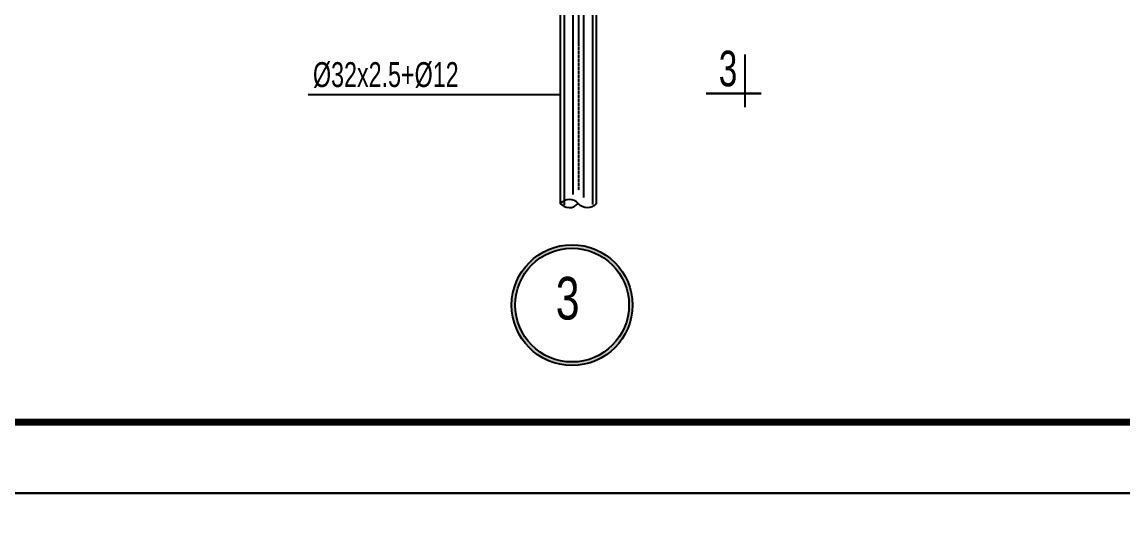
# Model space of a CAD drawing. Extents: x -73672 to 366960, y -527333 to 140666.
# Drawn here: x 219752 to 235238, y -359608 to -352503 of the extents above; entities that cross this region are included whole.
import ezdxf

# ---------------------------------------------------------------- set-up
doc = ezdxf.new("R2010")
doc.units = 0
doc.header["$LTSCALE"] = 1000
doc.header["$MEASUREMENT"] = 0
doc.linetypes.add('CENTER2', pattern=[1.125, 0.75, -0.125, 0.125, -0.125])
doc.linetypes.add('DASHED', pattern=[19.05, 12.7, -6.35])
for name, color, linetype in [('DOTE', 167, 'Continuous'), ('PUB_TITLE', 4, 'Continuous'), ('TEXT', 3, 'Continuous'), ('图层2', 3, 'Continuous'), ('图层3', 1, 'Continuous')]:
    doc.layers.add(name, color=color, linetype=linetype)
doc.styles.add('ACC', font='gas.shx', dxfattribs={"width": 0.7, "oblique": 1, "bigfont": 'Tssdchn.shx'})
doc.styles.add('ACC2', font='gas.shx', dxfattribs={"width": 0.7, "bigfont": 'Tssdchn.shx'})

msp = doc.modelspace()

# ---------------------------------------------------------------- hatches: boundary and pattern name
h = msp.add_hatch(color=256)
h.paths.add_polyline_path([(228338.91, -356486.71, -1), (226638.91, -356486.71, -1)])
h.paths.add_polyline_path([(226688.91, -356486.71, 1), (228288.91, -356486.71, 1)], flags=16)

# ---------------------------------------------------------------- linework, layer by layer
for p, q in [((227321.05, -351957.2), (227321.05, -355056.17)), ((227829.66, -351957.2), (227829.66, -355060.97)), ((227321.05, -353529.16), (223778.53, -353529.16))]:
    msp.add_line(p, q)
msp.add_lwpolyline([(227829.66, -355060.97, -0.45), (227575.35, -355058.57, 0.45), (227321.05, -355056.17, 0.45), (227575.35, -355058.57)], format="xyb")
for radius in [850, 800]:
    msp.add_circle((227488.91, -356486.71), radius)
at = {"layer": 'DOTE', "linetype": 'CENTER2', "ltscale": 0.05}
msp.add_line((227578.17, -351271.97), (227578.17, -354875.44), dxfattribs=at)
at = {"layer": 'PUB_TITLE'}
for points in [[(185241.64, -359133.5), (333941.64, -359133.5), (333941.64, -275033.5), (185241.64, -275033.5)], [(185241.64, -443233.5), (333941.64, -443233.5), (333941.64, -359133.5), (185241.64, -359133.5)]]:
    msp.add_lwpolyline(points, close=True, dxfattribs=at)
at = {"layer": 'PUB_TITLE', "const_width": 100}
msp.add_lwpolyline([(187741.64, -358133.5), (332941.64, -358133.5), (332941.64, -276033.5), (187741.64, -276033.5)], close=True, dxfattribs=at)
at = {"layer": '图层2', "const_width": 30}
for points in [[(229921.48, -353703.99), (229921.48, -352958.87)], [(230152.7, -353508.8), (229371.08, -353508.8)]]:
    msp.add_lwpolyline(points, dxfattribs=at)
at = {"layer": '图层3', "linetype": 'DASHED', "ltscale": 0.5}
for p, q in [((227502.85, -354932.35), (227502.85, -351579.06)), ((227652.85, -354973), (227652.85, -351579.06)), ((227378.17, -351957.2), (227378.17, -355081.88)), ((227778.17, -351957.2), (227778.17, -355073.08))]:
    msp.add_line(p, q, dxfattribs=at)

# ---------------------------------------------------------------- texts
at = {"style": 'ACC', "width": 0.7}
msp.add_text('3', height=500, dxfattribs=at).set_placement((229552.07, -353407.87))
at = {"layer": 'TEXT', "style": 'ACC2'}
for s, height, width, p in [('%%c32x2.5+%%c12', 350, 0.7, (223843.93, -353417.9)), ('3', 600, 0.75, (227258.93, -356689.98))]:
    msp.add_text(s, height=height, dxfattribs=dict(at, width=width)).set_placement(p)

doc.saveas('drawing.dxf')
